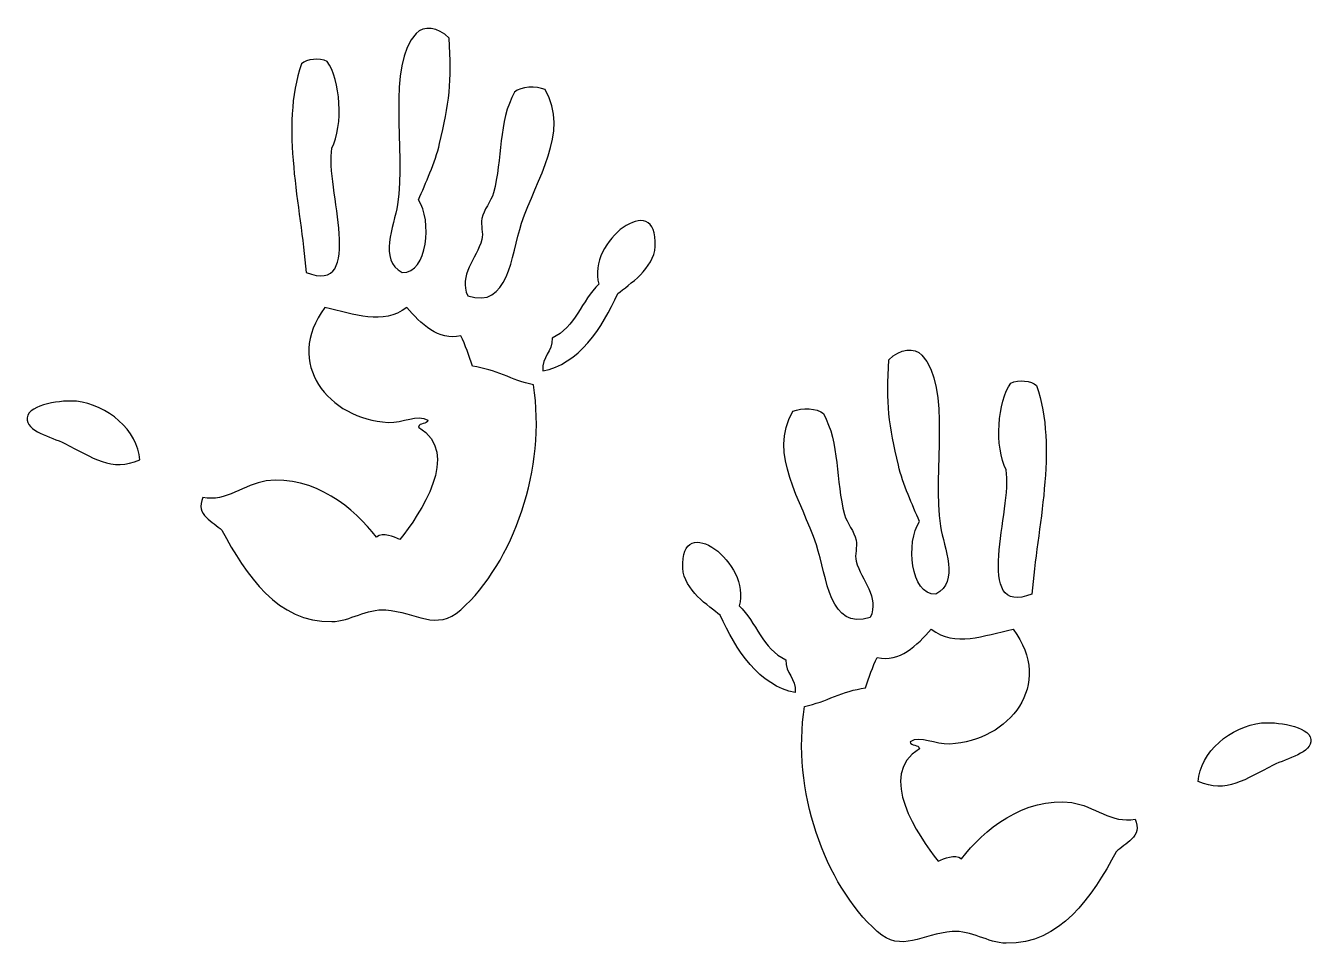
# Model space of a CAD drawing. Header units: centimetres. Extents: x -9.4 to 9.4, y -6.8 to 6.7.
import ezdxf

# ---------------------------------------------------------------- set-up
doc = ezdxf.new("R2010")
doc.units = ezdxf.units.CM
doc.header["$MEASUREMENT"] = 0
doc.layers.add('Camada 1', color=7, linetype='Continuous')

msp = doc.modelspace()

# ---------------------------------------------------------------- linework, layer by layer
at = {"layer": 'Camada 1'}
for points, knots in [([(-3.20832, 6.52919), (-3.16072, 5.90054), (-3.20999, 5.56444), (-3.34511, 4.99138), (-3.34511, 4.99138), (-3.41276, 4.7041), (-3.55196, 4.41636), (-3.65261, 4.17122), (-3.65261, 4.17122), (-3.45497, 3.87031), (-3.51386, 3.09635), (-3.89185, 3.11185), (-3.89185, 3.11185), (-4.24274, 3.29113), (-4.01073, 3.78283), (-3.96024, 4.10285), (-3.96024, 4.10285), (-3.83578, 4.89118), (-4.1264, 6.13681), (-3.68679, 6.59755), (-3.68679, 6.59755), (-3.57998, 6.70956), (-3.36771, 6.69834), (-3.20832, 6.52919)], [0, 0, 0, 0, 0.14285714, 0.14285714, 0.14285714, 0.14285714, 0.28571429, 0.28571429, 0.28571429, 0.28571429, 0.42857143, 0.42857143, 0.42857143, 0.42857143, 0.57142857, 0.57142857, 0.57142857, 0.57142857, 0.71428571, 0.71428571, 0.71428571, 0.71428571, 1, 1, 1, 1]), ([(-4.98542, 6.18745), (-4.78942, 5.92313), (-4.74602, 5.25604), (-4.91703, 4.92301), (-4.91703, 4.92301), (-5.01662, 4.364), (-4.40858, 2.75708), (-5.29292, 3.11183), (-5.29292, 3.11183), (-5.3669, 4.07338), (-5.6795, 5.23527), (-5.36131, 6.15324), (-5.36131, 6.15324), (-5.2798, 6.22748), (-5.10218, 6.24339), (-4.98542, 6.18745)], [0, 0, 0, 0, 0.2, 0.2, 0.2, 0.2, 0.4, 0.4, 0.4, 0.4, 0.6, 0.6, 0.6, 0.6, 1, 1, 1, 1]), ([(-1.80722, 5.77738), (-1.44159, 5.14955), (-1.93708, 4.4769), (-2.14906, 3.82949), (-2.14906, 3.82949), (-2.30559, 3.35096), (-2.33842, 2.5728), (-2.93503, 2.77012), (-2.93503, 2.77012), (-3.07484, 3.07034), (-2.80668, 3.31095), (-2.72998, 3.59025), (-2.72998, 3.59025), (-2.70302, 3.68836), (-2.75062, 3.79242), (-2.72998, 3.8978), (-2.72998, 3.8978), (-2.70498, 4.02506), (-2.59319, 4.14519), (-2.55914, 4.27372), (-2.55914, 4.27372), (-2.43063, 4.75801), (-2.4918, 5.31689), (-2.25151, 5.74316), (-2.25151, 5.74316), (-2.16489, 5.82717), (-1.93361, 5.83222), (-1.80722, 5.77738)], [0, 0, 0, 0, 0.125, 0.125, 0.125, 0.125, 0.25, 0.25, 0.25, 0.25, 0.375, 0.375, 0.375, 0.375, 0.5, 0.5, 0.5, 0.5, 0.625, 0.625, 0.625, 0.625, 0.75, 0.75, 0.75, 0.75, 1, 1, 1, 1]), ([(-0.74799, 2.80428), (-0.9681, 2.3058), (-1.32634, 1.76635), (-1.84143, 1.67655), (-1.84143, 1.67655), (-1.85273, 1.89282), (-1.70012, 1.94523), (-1.70477, 2.15497), (-1.70477, 2.15497), (-1.3661, 2.30623), (-1.2745, 2.70448), (-1.02125, 2.94097), (-1.02125, 2.94097), (-1.21575, 3.55824), (-0.1544, 4.35035), (-0.20109, 3.48773), (-0.20109, 3.48773), (-0.21827, 3.17271), (-0.57879, 2.93673), (-0.74799, 2.80428)], [0, 0, 0, 0, 0.16666667, 0.16666667, 0.16666667, 0.16666667, 0.33333333, 0.33333333, 0.33333333, 0.33333333, 0.5, 0.5, 0.5, 0.5, 0.66666667, 0.66666667, 0.66666667, 0.66666667, 1, 1, 1, 1]), ([(-3.82343, 2.59925), (-3.62245, 2.37086), (-3.36001, 2.10435), (-3.03746, 2.18917), (-3.03746, 2.18917), (-2.9674, 2.05418), (-2.92057, 1.89599), (-2.86662, 1.74488), (-2.86662, 1.74488), (-2.52555, 1.69863), (-2.29504, 1.54194), (-1.9782, 1.47151), (-1.9782, 1.47151), (-1.78085, 0.2631), (-2.26927, -1.11979), (-3.03746, -1.80914), (-3.03746, -1.80914), (-3.39076, -2.12608), (-3.6931, -1.84356), (-4.13106, -1.80914), (-4.13106, -1.80914), (-4.40916, -1.78721), (-4.64824, -1.97416), (-4.91703, -1.97998), (-4.91703, -1.97998), (-5.71112, -1.99707), (-6.16568, -1.30066), (-6.52318, -0.64719), (-6.52318, -0.64719), (-6.64084, -0.51974), (-6.92151, -0.43169), (-6.79663, -0.1688), (-6.79663, -0.1688), (-6.46503, -0.24222), (-6.19462, 0.02879), (-5.87384, 0.07044), (-5.87384, 0.07044), (-5.17481, 0.16114), (-4.58318, -0.33241), (-4.26771, -0.74974), (-4.26771, -0.74974), (-4.17098, -0.67005), (-4.00977, -0.74485), (-3.92603, -0.78392), (-3.92603, -0.78392), (-3.63422, -0.41414), (-3.02031, 0.4769), (-3.65258, 0.85642), (-3.65258, 0.85642), (-3.64324, 0.92677), (-3.52526, 0.88859), (-3.51592, 0.95895), (-3.51592, 0.95895), (-3.67774, 1.05372), (-3.87073, 0.91347), (-4.09687, 0.92477), (-4.09687, 0.92477), (-4.95952, 0.96808), (-5.62902, 1.79504), (-5.0196, 2.59929), (-5.0196, 2.59929), (-4.5859, 2.50789), (-4.17326, 2.33575), (-3.82343, 2.59925)], [0, 0, 0, 0, 0.05882353, 0.05882353, 0.05882353, 0.05882353, 0.11764706, 0.11764706, 0.11764706, 0.11764706, 0.17647059, 0.17647059, 0.17647059, 0.17647059, 0.23529412, 0.23529412, 0.23529412, 0.23529412, 0.29411765, 0.29411765, 0.29411765, 0.29411765, 0.35294118, 0.35294118, 0.35294118, 0.35294118, 0.41176471, 0.41176471, 0.41176471, 0.41176471, 0.47058824, 0.47058824, 0.47058824, 0.47058824, 0.52941176, 0.52941176, 0.52941176, 0.52941176, 0.58823529, 0.58823529, 0.58823529, 0.58823529, 0.64705882, 0.64705882, 0.64705882, 0.64705882, 0.70588235, 0.70588235, 0.70588235, 0.70588235, 0.76470588, 0.76470588, 0.76470588, 0.76470588, 0.82352941, 0.82352941, 0.82352941, 0.82352941, 0.88235294, 0.88235294, 0.88235294, 0.88235294, 1, 1, 1, 1]), ([(3.20835, 1.83852), (3.16072, 1.20987), (3.20994, 0.87377), (3.34514, 0.30071), (3.34514, 0.30071), (3.41279, 0.01343), (3.55196, -0.27428), (3.65261, -0.51945), (3.65261, -0.51945), (3.45494, -0.82036), (3.51386, -1.59435), (3.89185, -1.57882), (3.89185, -1.57882), (4.24274, -1.39956), (4.01073, -0.90784), (3.96024, -0.58782), (3.96024, -0.58782), (3.83573, 0.20051), (4.12642, 1.44614), (3.68682, 1.90686), (3.68682, 1.90686), (3.57993, 2.01889), (3.36768, 2.00767), (3.20835, 1.83852)], [0, 0, 0, 0, 0.14285714, 0.14285714, 0.14285714, 0.14285714, 0.28571429, 0.28571429, 0.28571429, 0.28571429, 0.42857143, 0.42857143, 0.42857143, 0.42857143, 0.57142857, 0.57142857, 0.57142857, 0.57142857, 0.71428571, 0.71428571, 0.71428571, 0.71428571, 1, 1, 1, 1]), ([(4.98545, 1.49679), (4.78939, 1.23247), (4.74605, 0.56538), (4.91706, 0.23235), (4.91706, 0.23235), (5.01665, -0.32666), (4.40858, -1.93358), (5.29295, -1.57883), (5.29295, -1.57883), (5.3669, -0.61728), (5.67943, 0.54461), (5.36134, 1.46258), (5.36134, 1.46258), (5.27983, 1.53685), (5.10216, 1.55275), (4.98545, 1.49679)], [0, 0, 0, 0, 0.2, 0.2, 0.2, 0.2, 0.4, 0.4, 0.4, 0.4, 0.6, 0.6, 0.6, 0.6, 1, 1, 1, 1]), ([(-7.71923, 0.378), (-8.1278, 0.19774), (-8.4103, 0.41486), (-8.81283, 0.61718), (-8.81283, 0.61718), (-9.01598, 0.71939), (-9.382, 0.7917), (-9.35957, 0.99313), (-9.35957, 0.99313), (-9.33697, 1.19636), (-8.83739, 1.25285), (-8.64199, 1.23237), (-8.64199, 1.23237), (-8.19577, 1.18551), (-7.7432, 0.80683), (-7.71923, 0.378)], [0, 0, 0, 0, 0.2, 0.2, 0.2, 0.2, 0.4, 0.4, 0.4, 0.4, 0.6, 0.6, 0.6, 0.6, 1, 1, 1, 1]), ([(1.80725, 1.08671), (1.44154, 0.45888), (1.93703, -0.21377), (2.14901, -0.86118), (2.14901, -0.86118), (2.30562, -1.33968), (2.33837, -2.11787), (2.93506, -1.92055), (2.93506, -1.92055), (3.07479, -1.62033), (2.80668, -1.37972), (2.73001, -1.10045), (2.73001, -1.10045), (2.70305, -1.00234), (2.75065, -0.89826), (2.73001, -0.79287), (2.73001, -0.79287), (2.70501, -0.66561), (2.59322, -0.54548), (2.55909, -0.41695), (2.55909, -0.41695), (2.43066, 0.06734), (2.49183, 0.62622), (2.25154, 1.05249), (2.25154, 1.05249), (2.16483, 1.1365), (1.93367, 1.14156), (1.80725, 1.08671)], [0, 0, 0, 0, 0.125, 0.125, 0.125, 0.125, 0.25, 0.25, 0.25, 0.25, 0.375, 0.375, 0.375, 0.375, 0.5, 0.5, 0.5, 0.5, 0.625, 0.625, 0.625, 0.625, 0.75, 0.75, 0.75, 0.75, 1, 1, 1, 1]), ([(0.74794, -1.88636), (0.96805, -2.38486), (1.32629, -2.92429), (1.84146, -3.01409), (1.84146, -3.01409), (1.85276, -2.79782), (1.70007, -2.74541), (1.7048, -2.5357), (1.7048, -2.5357), (1.36613, -2.38444), (1.27453, -1.98616), (1.0213, -1.74968), (1.0213, -1.74968), (1.2158, -1.13243), (0.15442, -0.34032), (0.20112, -1.20292), (0.20112, -1.20292), (0.21824, -1.51793), (0.57884, -1.75394), (0.74794, -1.88636)], [0, 0, 0, 0, 0.16666667, 0.16666667, 0.16666667, 0.16666667, 0.33333333, 0.33333333, 0.33333333, 0.33333333, 0.5, 0.5, 0.5, 0.5, 0.66666667, 0.66666667, 0.66666667, 0.66666667, 1, 1, 1, 1]), ([(3.82345, -2.09141), (3.62247, -2.3198), (3.36003, -2.58631), (3.03751, -2.50149), (3.03751, -2.50149), (2.96745, -2.63648), (2.92059, -2.79465), (2.86667, -2.94578), (2.86667, -2.94578), (2.52557, -2.99203), (2.29501, -3.14872), (1.97817, -3.21912), (1.97817, -3.21912), (1.7809, -4.42753), (2.26932, -5.81045), (3.03751, -6.49977), (3.03751, -6.49977), (3.39078, -6.81674), (3.69315, -6.53419), (4.13109, -6.49977), (4.13109, -6.49977), (4.40922, -6.47786), (4.6483, -6.66482), (4.91706, -6.67061), (4.91706, -6.67061), (5.7111, -6.6877), (6.16568, -5.99132), (6.52319, -5.33785), (6.52319, -5.33785), (6.64085, -5.2104), (6.92152, -5.12232), (6.79661, -4.85946), (6.79661, -4.85946), (6.46503, -4.93288), (6.1946, -4.66187), (5.87388, -4.62022), (5.87388, -4.62022), (5.17482, -4.52952), (4.58322, -5.02307), (4.26775, -5.44038), (4.26775, -5.44038), (4.17097, -5.36066), (4.00975, -5.43546), (3.92607, -5.47456), (3.92607, -5.47456), (3.63418, -5.10478), (3.02035, -4.21374), (3.65262, -3.83425), (3.65262, -3.83425), (3.64328, -3.7639), (3.5253, -3.80208), (3.51599, -3.73172), (3.51599, -3.73172), (3.67778, -3.63697), (3.87069, -3.77723), (4.09691, -3.76593), (4.09691, -3.76593), (4.95948, -3.72259), (5.62906, -2.89566), (5.01959, -2.09141), (5.01959, -2.09141), (4.58593, -2.18277), (4.17329, -2.35491), (3.82345, -2.09141)], [0, 0, 0, 0, 0.05882353, 0.05882353, 0.05882353, 0.05882353, 0.11764706, 0.11764706, 0.11764706, 0.11764706, 0.17647059, 0.17647059, 0.17647059, 0.17647059, 0.23529412, 0.23529412, 0.23529412, 0.23529412, 0.29411765, 0.29411765, 0.29411765, 0.29411765, 0.35294118, 0.35294118, 0.35294118, 0.35294118, 0.41176471, 0.41176471, 0.41176471, 0.41176471, 0.47058824, 0.47058824, 0.47058824, 0.47058824, 0.52941176, 0.52941176, 0.52941176, 0.52941176, 0.58823529, 0.58823529, 0.58823529, 0.58823529, 0.64705882, 0.64705882, 0.64705882, 0.64705882, 0.70588235, 0.70588235, 0.70588235, 0.70588235, 0.76470588, 0.76470588, 0.76470588, 0.76470588, 0.82352941, 0.82352941, 0.82352941, 0.82352941, 0.88235294, 0.88235294, 0.88235294, 0.88235294, 1, 1, 1, 1]), ([(7.71926, -4.31264), (8.1278, -4.4929), (8.4103, -4.27581), (8.81284, -4.07348), (8.81284, -4.07348), (9.01601, -3.97127), (9.38204, -3.89893), (9.35958, -3.69753), (9.35958, -3.69753), (9.33698, -3.49428), (8.83742, -3.43781), (8.642, -3.45829), (8.642, -3.45829), (8.19575, -3.50513), (7.7432, -3.88381), (7.71926, -4.31264)], [0, 0, 0, 0, 0.2, 0.2, 0.2, 0.2, 0.4, 0.4, 0.4, 0.4, 0.6, 0.6, 0.6, 0.6, 1, 1, 1, 1])]:
    msp.add_open_spline(points, degree=3, knots=knots, dxfattribs=at)

doc.saveas('drawing.dxf')
